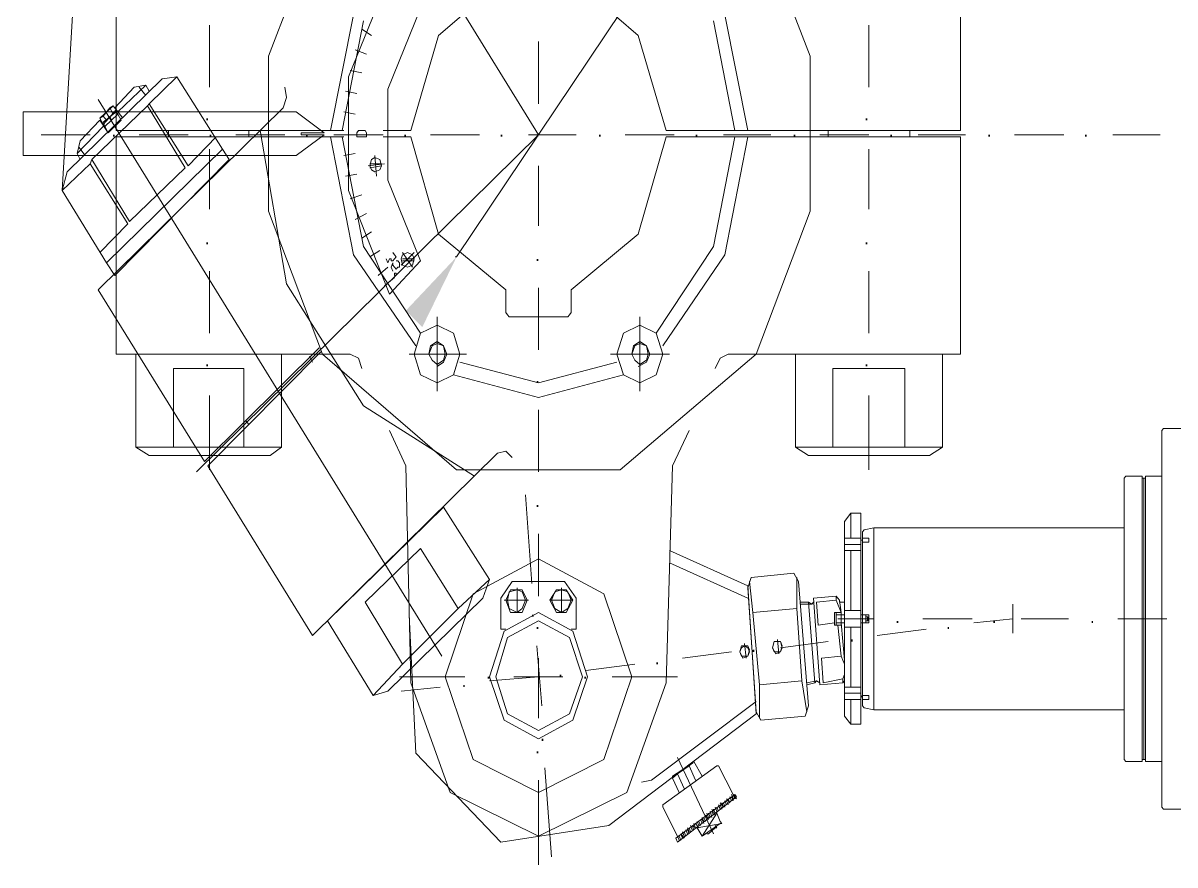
# Model space of a CAD drawing. Header units: inches. Extents: x 2435 to 7572, y 377 to 2555.
# Drawn here: x 2435 to 3024, y 989 to 1419 of the extents above; entities that cross this region are included whole.
import ezdxf

# ---------------------------------------------------------------- set-up
doc = ezdxf.new("R2010")
doc.units = ezdxf.units.IN
doc.header["$MEASUREMENT"] = 0

msp = doc.modelspace()

# ---------------------------------------------------------------- hatches: boundary and pattern name
at = {"transparency": 33554559}
for points in [[(2529.85, 1369.19), (2529.02, 1369.19), (2529.02, 1370.24), (2529.85, 1370.24)], [(2866.55, 1369.19), (2865.72, 1369.19), (2865.72, 1370.24), (2866.55, 1370.24)], [(2482.23, 1360.73), (2481.39, 1360.73), (2481.39, 1361.79), (2482.23, 1361.79)], [(2531.52, 1360.73), (2530.69, 1360.73), (2530.69, 1361.79), (2531.52, 1361.79)], [(2580.82, 1360.73), (2579.98, 1360.73), (2579.98, 1361.79), (2580.82, 1361.79)], [(2630.95, 1360.73), (2630.11, 1360.73), (2630.11, 1361.79), (2630.95, 1361.79)], [(2680.24, 1360.73), (2679.4, 1360.73), (2679.4, 1361.79), (2680.24, 1361.79)], [(2698.62, 1360.73), (2697.79, 1360.73), (2697.79, 1361.79), (2698.62, 1361.79)], [(2730.37, 1360.73), (2729.53, 1360.73), (2729.53, 1361.79), (2730.37, 1361.79)], [(2779.66, 1360.73), (2778.83, 1360.73), (2778.83, 1361.79), (2779.66, 1361.79)], [(2829.79, 1360.73), (2828.96, 1360.73), (2828.96, 1361.79), (2829.79, 1361.79)], [(2879.09, 1360.73), (2878.25, 1360.73), (2878.25, 1361.79), (2879.09, 1361.79)], [(2929.22, 1360.73), (2928.38, 1360.73), (2928.38, 1361.79), (2929.22, 1361.79)], [(2978.51, 1360.73), (2977.68, 1360.73), (2977.68, 1361.79), (2978.51, 1361.79)], [(2529.85, 1305.78), (2529.02, 1305.78), (2529.02, 1306.84), (2529.85, 1306.84)], [(2866.55, 1305.78), (2865.72, 1305.78), (2865.72, 1306.84), (2866.55, 1306.84)], [(2698.62, 1297.33), (2697.79, 1297.33), (2697.79, 1298.38), (2698.62, 1298.38)], [(2529.85, 1243.43), (2529.02, 1243.43), (2529.02, 1244.49), (2529.85, 1244.49)], [(2866.55, 1243.43), (2865.72, 1243.43), (2865.72, 1244.49), (2866.55, 1244.49)], [(2698.62, 1234.98), (2697.79, 1234.98), (2697.79, 1236.04), (2698.62, 1236.04)], [(2698.62, 1171.57), (2697.79, 1171.57), (2697.79, 1172.63), (2698.62, 1172.63)], [(2696.11, 1115.57), (2695.28, 1115.57), (2695.28, 1116.62), (2696.11, 1116.62)], [(2882.43, 1112.4), (2881.59, 1112.4), (2881.59, 1113.45), (2882.43, 1113.45)], [(2931.72, 1112.4), (2930.89, 1112.4), (2930.89, 1113.45), (2931.72, 1113.45)], [(2981.85, 1112.4), (2981.02, 1112.4), (2981.02, 1113.45), (2981.85, 1113.45)], [(2698.62, 1109.23), (2697.79, 1109.23), (2697.79, 1110.28), (2698.62, 1110.28)], [(2908.33, 1109.23), (2907.49, 1109.23), (2907.49, 1110.28), (2908.33, 1110.28)], [(2859.04, 1102.89), (2858.2, 1102.89), (2858.2, 1103.94), (2859.04, 1103.94)], [(2808.91, 1097.6), (2808.07, 1097.6), (2808.07, 1098.66), (2808.91, 1098.66)], [(2759.61, 1091.26), (2758.78, 1091.26), (2758.78, 1092.32), (2759.61, 1092.32)], [(2673.56, 1083.87), (2672.72, 1083.87), (2672.72, 1084.92), (2673.56, 1084.92)], [(2710.32, 1084.92), (2709.48, 1084.92), (2709.48, 1085.98), (2710.32, 1085.98)], [(2722.85, 1083.87), (2722.01, 1083.87), (2722.01, 1084.92), (2722.85, 1084.92)], [(2661.02, 1079.64), (2660.19, 1079.64), (2660.19, 1080.7), (2661.02, 1080.7)], [(2701.13, 1052.16), (2700.29, 1052.16), (2700.29, 1053.22), (2701.13, 1053.22)], [(2698.62, 1045.82), (2697.79, 1045.82), (2697.79, 1046.88), (2698.62, 1046.88)]]:
    msp.add_hatch(color=256, dxfattribs=at).paths.add_polyline_path(points)

# ---------------------------------------------------------------- linework, layer by layer
at = {"lineweight": 5}
for p, q in [((2698.62, 1361.79), (2520.66, 1650.28)), ((2483.06, 1473.8), (2483.06, 1363.9)), ((2560.76, 1401.94), (2588.34, 1473.8)), ((2809.74, 1473.8), (2837.31, 1401.94)), ((2914.18, 1363.9), (2914.18, 1473.8)), ((2601.7, 1391.38), (2622.59, 1443.16)), ((2647.66, 1412.51), (2681.91, 1442.1)), ((2715.33, 1442.1), (2749.59, 1412.51)), ((2455.49, 1333.26), (2461.34, 1434.7)), ((2638.47, 1426.25), (2621.76, 1385.04)), ((2741.23, 1425.19), (2656.85, 1299.44)), ((2530.69, 1386.09), (2530.69, 1417.8)), ((2592.51, 1363.9), (2604.21, 1423.08)), ((2598.36, 1363.9), (2609.22, 1419.91)), ((2788.02, 1419.91), (2798.88, 1363.9)), ((2793.87, 1423.08), (2805.56, 1363.9)), ((2867.39, 1386.09), (2867.39, 1417.8)), ((2613.4, 1412.51), (2608.39, 1415.68)), ((2633.45, 1363.9), (2647.66, 1412.51)), ((2749.59, 1412.51), (2763.79, 1363.9)), ((2698.62, 1377.64), (2698.62, 1409.34)), ((2560.76, 1322.69), (2560.76, 1401.94)), ((2610.89, 1403), (2605.05, 1405.11)), ((2837.31, 1401.94), (2837.31, 1322.69)), ((2608.39, 1393.49), (2602.54, 1394.55)), ((2506.46, 1390.32), (2458, 1342.77)), ((2499.77, 1377.64), (2513.98, 1391.38)), ((2513.98, 1391.38), (2506.46, 1390.32)), ((2537.37, 1354.39), (2513.98, 1391.38)), ((2601.7, 1333.26), (2601.7, 1391.38)), ((2482.23, 1375.53), (2492.25, 1386.09)), ((2483.9, 1373.41), (2498.1, 1387.15)), ((2492.25, 1386.09), (2498.1, 1387.15)), ((2498.1, 1381.87), (2494.76, 1386.09)), ((2498.1, 1387.15), (2499.77, 1383.98)), ((2569.12, 1386.09), (2569.96, 1380.81)), ((2605.88, 1382.92), (2600.03, 1383.98)), ((2621.76, 1385.04), (2621.76, 1338.54)), ((2470.53, 1349.11), (2498.94, 1376.58)), ((2649.33, 1095.49), (2473.87, 1379.75)), ((2474.71, 1370.24), (2481.39, 1376.58)), ((2479.72, 1375.53), (2481.39, 1376.58)), ((2481.39, 1376.58), (2483.06, 1374.47)), ((2498.94, 1376.58), (2499.77, 1377.64)), ((2498.94, 1376.58), (2518.15, 1344.88)), ((2519.83, 1345.94), (2499.77, 1377.64)), ((2569.96, 1380.81), (2568.28, 1375.53)), ((2435.44, 1351.22), (2435.44, 1373.41)), ((2435.44, 1373.41), (2574.97, 1373.41)), ((2568.28, 1375.53), (2473.87, 1282.53)), ((2474.71, 1370.24), (2476.38, 1371.3)), ((2476.38, 1371.3), (2479.72, 1375.53)), ((2483.06, 1374.47), (2476.38, 1367.07)), ((2483.06, 1373.41), (2476.38, 1368.13)), ((2476.38, 1368.13), (2483.06, 1373.41)), ((2476.38, 1371.3), (2478.05, 1369.19)), ((2477.22, 1366.02), (2483.9, 1372.36)), ((2477.22, 1366.02), (2483.9, 1372.36)), ((2479.72, 1375.53), (2481.39, 1372.36)), ((2480.56, 1369.19), (2479.72, 1371.3)), ((2486.41, 1370.24), (2482.23, 1375.53)), ((2483.9, 1372.36), (2483.06, 1373.41)), ((2483.9, 1372.36), (2485.57, 1369.19)), ((2574.97, 1373.41), (2589.17, 1362.84)), ((2605.05, 1372.36), (2599.2, 1373.41)), ((2463.01, 1352.28), (2476.38, 1366.02)), ((2464.68, 1358.62), (2474.71, 1369.19)), ((2476.38, 1367.07), (2474.71, 1370.24)), ((2474.71, 1369.19), (2478.89, 1362.84)), ((2476.38, 1368.13), (2477.22, 1366.02)), ((2478.89, 1362.84), (2477.22, 1366.02)), ((2485.57, 1369.19), (2478.89, 1362.84)), ((2479.72, 1370.24), (2480.56, 1369.19)), ((2444.63, 1361.79), (2469.7, 1361.79)), ((2483.06, 1363.9), (2599.2, 1363.9)), ((2599.2, 1360.73), (2483.06, 1360.73)), ((2483.06, 1360.73), (2483.06, 1249.77)), ((2494.76, 1361.79), (2519.83, 1361.79)), ((2509.8, 1360.73), (2509.8, 1363.9)), ((2534.03, 1360.73), (2519.83, 1345.94)), ((2524, 1189.54), (2698.62, 1361.79)), ((2544.05, 1361.79), (2569.12, 1361.79)), ((2550.74, 1360.73), (2550.74, 1363.9)), ((2569.96, 1285.7), (2556.59, 1363.9)), ((2589.17, 1361.79), (2574.97, 1351.22)), ((2589.17, 1362.84), (2577.47, 1362.84)), ((2577.47, 1362.84), (2577.47, 1361.79)), ((2577.47, 1361.79), (2589.17, 1361.79)), ((2604.21, 1300.5), (2592.51, 1360.73)), ((2594.18, 1361.79), (2619.25, 1361.79)), ((2609.22, 1304.72), (2598.36, 1360.73)), ((2605.05, 1361.79), (2599.2, 1361.79)), ((2605.88, 1362.84), (2606.72, 1363.9)), ((2605.88, 1360.73), (2605.88, 1362.84)), ((2608.39, 1360.73), (2605.88, 1360.73)), ((2606.72, 1363.9), (2608.39, 1363.9)), ((2608.39, 1363.9), (2610.06, 1363.9)), ((2610.89, 1360.73), (2608.39, 1360.73)), ((2610.06, 1363.9), (2610.89, 1362.84)), ((2610.89, 1362.84), (2610.89, 1360.73)), ((2619.25, 1363.9), (2633.45, 1363.9)), ((2633.45, 1360.73), (2619.25, 1360.73)), ((2647.66, 1311.06), (2633.45, 1360.73)), ((2643.48, 1361.79), (2668.54, 1361.79)), ((2693.61, 1361.79), (2717.84, 1361.79)), ((2698.62, 1361.79), (2698.62, 1361.79)), ((2742.9, 1361.79), (2767.97, 1361.79)), ((2763.79, 1360.73), (2749.59, 1311.06)), ((2763.79, 1363.9), (2914.18, 1363.9)), ((2914.18, 1360.73), (2763.79, 1360.73)), ((2798.88, 1360.73), (2788.02, 1304.72)), ((2793.03, 1361.79), (2817.26, 1361.79)), ((2805.56, 1360.73), (2793.87, 1300.5)), ((2842.33, 1361.79), (2867.39, 1361.79)), ((2846.5, 1360.73), (2846.5, 1363.9)), ((2888.28, 1360.73), (2888.28, 1363.9)), ((2892.46, 1361.79), (2916.68, 1361.79)), ((2914.18, 1249.77), (2914.18, 1360.73)), ((2941.75, 1361.79), (2966.81, 1361.79)), ((2991.88, 1361.79), (3016.11, 1361.79)), ((2463.01, 1352.28), (2464.68, 1358.62)), ((2467.19, 1351.22), (2463.85, 1355.45)), ((2478.05, 1296.27), (2537.37, 1354.39)), ((2478.05, 1296.27), (2537.37, 1354.39)), ((2530.69, 1323.75), (2530.69, 1354.39)), ((2537.37, 1354.39), (2540.71, 1349.11)), ((2867.39, 1323.75), (2867.39, 1354.39)), ((2574.97, 1351.22), (2435.44, 1351.22)), ((2455.49, 1333.26), (2469.7, 1346.99)), ((2464.68, 1349.11), (2463.01, 1352.28)), ((2469.7, 1346.99), (2470.53, 1349.11)), ((2469.7, 1346.99), (2488.91, 1316.35)), ((2489.75, 1317.41), (2470.53, 1349.11)), ((2540.71, 1349.11), (2482.23, 1289.93)), ((2605.05, 1352.28), (2599.2, 1351.22)), ((2611.73, 1345.94), (2620.08, 1346.99)), ((2612.57, 1345.94), (2613.4, 1349.11)), ((2618.41, 1346.99), (2612.57, 1346.99)), ((2613.4, 1349.11), (2615.07, 1350.16)), ((2615.91, 1340.65), (2615.07, 1351.22)), ((2615.07, 1350.16), (2617.58, 1349.11)), ((2617.58, 1349.11), (2618.41, 1345.94)), ((2458, 1342.77), (2455.49, 1333.26)), ((2518.15, 1344.88), (2489.75, 1317.41)), ((2605.88, 1341.71), (2600.03, 1340.65)), ((2613.4, 1343.82), (2612.57, 1345.94)), ((2618.41, 1345.94), (2612.57, 1344.88)), ((2615.07, 1342.77), (2613.4, 1343.82)), ((2617.58, 1343.82), (2615.07, 1342.77)), ((2618.41, 1345.94), (2617.58, 1343.82)), ((2698.62, 1315.29), (2698.62, 1345.94)), ((2621.76, 1338.54), (2638.47, 1297.33)), ((2455.49, 1333.26), (2478.05, 1296.27)), ((2622.59, 1280.42), (2601.7, 1333.26)), ((2608.39, 1331.14), (2602.54, 1329.03)), ((2588.34, 1249.77), (2560.76, 1322.69)), ((2610.89, 1321.63), (2605.05, 1318.46)), ((2837.31, 1322.69), (2809.74, 1249.77)), ((2488.91, 1316.35), (2474.71, 1301.55)), ((2613.4, 1312.12), (2608.39, 1308.95)), ((2681.91, 1282.53), (2647.66, 1311.06)), ((2749.59, 1311.06), (2715.33, 1282.53)), ((2635.96, 1254), (2604.21, 1300.5)), ((2638.47, 1260.34), (2609.22, 1304.72)), ((2617.58, 1302.61), (2612.57, 1299.44)), ((2625.1, 1300.5), (2624.26, 1301.55)), ((2625.93, 1299.44), (2625.1, 1300.5)), ((2628.44, 1295.21), (2635.12, 1301.55)), ((2628.44, 1298.38), (2629.28, 1300.5)), ((2629.28, 1300.5), (2631.78, 1301.55)), ((2634.29, 1294.16), (2629.28, 1301.55)), ((2631.78, 1301.55), (2634.29, 1300.5)), ((2634.29, 1300.5), (2635.12, 1298.38)), ((2788.02, 1304.72), (2758.78, 1260.34)), ((2793.87, 1300.5), (2762.12, 1254)), ((2482.23, 1289.93), (2478.05, 1296.27)), ((2621.76, 1294.16), (2616.74, 1289.93)), ((2620.92, 1298.38), (2621.76, 1296.27)), ((2621.76, 1296.27), (2622.59, 1298.38)), ((2622.59, 1298.38), (2623.43, 1298.38)), ((2638.47, 1297.33), (2622.59, 1280.42)), ((2623.43, 1298.38), (2623.43, 1297.33)), ((2623.43, 1297.33), (2624.26, 1297.33)), ((2623.43, 1294.16), (2624.26, 1296.27)), ((2624.26, 1292.04), (2623.43, 1294.16)), ((2624.26, 1297.33), (2625.1, 1298.38)), ((2624.26, 1296.27), (2624.26, 1295.21)), ((2624.26, 1295.21), (2625.1, 1294.16)), ((2625.1, 1298.38), (2625.93, 1299.44)), ((2625.1, 1294.16), (2625.93, 1293.1)), ((2626.77, 1297.33), (2625.93, 1297.33)), ((2625.93, 1293.1), (2626.77, 1294.16)), ((2627.6, 1296.27), (2626.77, 1297.33)), ((2626.77, 1294.16), (2627.6, 1294.16)), ((2627.6, 1294.16), (2627.6, 1296.27)), ((2629.28, 1295.21), (2628.44, 1298.38)), ((2635.12, 1298.38), (2629.28, 1298.38)), ((2635.12, 1297.33), (2629.28, 1297.33)), ((2631.78, 1294.16), (2629.28, 1295.21)), ((2634.29, 1295.21), (2631.78, 1294.16)), ((2635.12, 1298.38), (2634.29, 1295.21)), ((2656.85, 1299.44), (2656.01, 1299.44)), ((2530.69, 1260.34), (2530.69, 1292.04)), ((2625.1, 1288.87), (2620.08, 1284.65)), ((2625.1, 1289.93), (2625.1, 1290.99)), ((2625.1, 1290.99), (2625.93, 1290.99)), ((2625.93, 1289.93), (2625.1, 1289.93)), ((2625.93, 1290.99), (2625.93, 1289.93)), ((2867.39, 1260.34), (2867.39, 1292.04)), ((2473.87, 1282.53), (2528.18, 1194.82)), ((2609.22, 1223.36), (2569.96, 1285.7)), ((2681.91, 1270.91), (2681.91, 1282.53)), ((2698.62, 1251.89), (2698.62, 1283.59)), ((2715.33, 1282.53), (2715.33, 1270.91)), ((2682.75, 1269.85), (2681.91, 1270.91)), ((2715.33, 1270.91), (2714.5, 1269.85)), ((2646.82, 1230.75), (2646.82, 1268.79)), ((2683.58, 1268.79), (2682.75, 1269.85)), ((2713.66, 1268.79), (2683.58, 1268.79)), ((2714.5, 1269.85), (2713.66, 1268.79)), ((2750.42, 1230.75), (2750.42, 1268.79)), ((2635.12, 1249.77), (2638.47, 1260.34)), ((2638.47, 1260.34), (2646.82, 1264.57)), ((2646.82, 1264.57), (2655.18, 1260.34)), ((2655.18, 1260.34), (2658.52, 1249.77)), ((2738.72, 1249.77), (2742.07, 1260.34)), ((2742.07, 1260.34), (2750.42, 1264.57)), ((2750.42, 1264.57), (2758.78, 1260.34)), ((2758.78, 1260.34), (2762.12, 1249.77)), ((2528.18, 1194.82), (2586.66, 1252.94)), ((2642.64, 1249.77), (2644.31, 1254)), ((2642.64, 1249.77), (2643.48, 1254)), ((2643.48, 1254), (2646.82, 1256.11)), ((2644.31, 1254), (2646.82, 1255.06)), ((2646.82, 1256.11), (2650.16, 1254)), ((2646.82, 1255.06), (2650.16, 1254)), ((2650.16, 1254), (2651, 1249.77)), ((2650.16, 1254), (2651.83, 1249.77)), ((2746.24, 1249.77), (2747.91, 1254)), ((2746.24, 1249.77), (2747.08, 1254)), ((2747.08, 1254), (2750.42, 1256.11)), ((2747.91, 1254), (2750.42, 1255.06)), ((2750.42, 1256.11), (2753.76, 1254)), ((2750.42, 1255.06), (2753.76, 1254)), ((2753.76, 1254), (2754.6, 1249.77)), ((2753.76, 1254), (2755.43, 1249.77)), ((2483.06, 1249.77), (2602.54, 1249.77)), ((2493.09, 1202.22), (2493.09, 1249.77)), ((2493.09, 1249.77), (2567.45, 1249.77)), ((2587.5, 1250.83), (2529.85, 1192.71)), ((2567.45, 1249.77), (2567.45, 1202.22)), ((2583.32, 1245.55), (2581.65, 1248.72)), ((2656.85, 1190.6), (2588.34, 1249.77)), ((2602.54, 1249.77), (2606.72, 1247.66)), ((2606.72, 1247.66), (2608.39, 1242.38)), ((2632.62, 1249.77), (2661.86, 1249.77)), ((2638.47, 1239.21), (2635.12, 1249.77)), ((2644.31, 1246.6), (2642.64, 1249.77)), ((2651, 1249.77), (2650.16, 1246.6)), ((2651.83, 1249.77), (2650.16, 1245.55)), ((2658.52, 1249.77), (2655.18, 1239.21)), ((2765.46, 1249.77), (2735.38, 1249.77)), ((2742.07, 1239.21), (2738.72, 1249.77)), ((2809.74, 1249.77), (2740.4, 1190.6)), ((2747.91, 1246.6), (2746.24, 1249.77)), ((2754.6, 1249.77), (2753.76, 1246.6)), ((2755.43, 1249.77), (2753.76, 1245.55)), ((2762.12, 1249.77), (2758.78, 1239.21)), ((2788.85, 1242.38), (2791.36, 1247.66)), ((2791.36, 1247.66), (2795.54, 1249.77)), ((2795.54, 1249.77), (2914.18, 1249.77)), ((2829.79, 1202.22), (2829.79, 1249.77)), ((2829.79, 1249.77), (2904.99, 1249.77)), ((2904.99, 1249.77), (2904.99, 1202.22)), ((2548.23, 1242.38), (2512.31, 1242.38)), ((2512.31, 1242.38), (2512.31, 1202.22)), ((2548.23, 1202.22), (2548.23, 1242.38)), ((2646.82, 1244.49), (2644.31, 1246.6)), ((2650.16, 1246.6), (2646.82, 1244.49)), ((2650.16, 1245.55), (2646.82, 1243.43)), ((2698.62, 1234.98), (2658.52, 1245.55)), ((2738.72, 1245.55), (2698.62, 1234.98)), ((2750.42, 1244.49), (2747.91, 1246.6)), ((2753.76, 1245.55), (2749.59, 1243.43)), ((2753.76, 1246.6), (2750.42, 1244.49)), ((2885.77, 1242.38), (2849.01, 1242.38)), ((2849.01, 1242.38), (2849.01, 1202.22)), ((2885.77, 1202.22), (2885.77, 1242.38)), ((2646.82, 1234.98), (2638.47, 1239.21)), ((2655.18, 1239.21), (2646.82, 1234.98)), ((2698.62, 1227.58), (2655.18, 1239.21)), ((2742.07, 1239.21), (2698.62, 1227.58)), ((2750.42, 1234.98), (2742.07, 1239.21)), ((2758.78, 1239.21), (2750.42, 1234.98)), ((2530.69, 1190.6), (2530.69, 1228.64)), ((2867.39, 1190.6), (2867.39, 1228.64)), ((2666.04, 1187.43), (2609.22, 1223.36)), ((2698.62, 1189.54), (2698.62, 1221.24)), ((2550.74, 1213.84), (2549.07, 1215.96)), ((3016.94, 1210.67), (3017.78, 1211.73)), ((3017.78, 1211.73), (3030.31, 1211.73)), ((2622.59, 1210.67), (2630.95, 1192.71)), ((2767.13, 1192.71), (2775.49, 1210.67)), ((3016.94, 1018.35), (3016.94, 1210.67)), ((2499.77, 1197.99), (2493.09, 1202.22)), ((2512.31, 1202.22), (2493.09, 1202.22)), ((2512.31, 1202.22), (2548.23, 1202.22)), ((2548.23, 1202.22), (2567.45, 1202.22)), ((2567.45, 1202.22), (2561.6, 1197.99)), ((2677.73, 1199.05), (2681.91, 1200.11)), ((2681.91, 1200.11), (2685.25, 1196.94)), ((2836.48, 1197.99), (2829.79, 1202.22)), ((2849.01, 1202.22), (2829.79, 1202.22)), ((2849.01, 1202.22), (2885.77, 1202.22)), ((2885.77, 1202.22), (2904.99, 1202.22)), ((2904.99, 1202.22), (2898.3, 1197.99)), ((2561.6, 1197.99), (2499.77, 1197.99)), ((2583.32, 1106.06), (2677.73, 1199.05)), ((2898.3, 1197.99), (2836.48, 1197.99)), ((2529.85, 1192.71), (2583.32, 1106.06)), ((2630.95, 1192.71), (2633.45, 1081.75)), ((2740.4, 1190.6), (2656.85, 1190.6)), ((2763.79, 1081.75), (2767.13, 1192.71)), ((3016.94, 1189.54), (3016.94, 1187.43)), ((2998.56, 1187.43), (2997.73, 1186.37)), ((2997.73, 1186.37), (2997.73, 1042.65)), ((3006.92, 1187.43), (2998.56, 1187.43)), ((3006.92, 1041.6), (3006.92, 1187.43)), ((3006.92, 1042.65), (3006.92, 1186.37)), ((3006.92, 1186.37), (3006.92, 1042.65)), ((3006.92, 1042.65), (3006.92, 1186.37)), ((3006.92, 1186.37), (3006.92, 1042.65)), ((3006.92, 1042.65), (3006.92, 1186.37)), ((3006.92, 1186.37), (3007.75, 1186.37)), ((3007.75, 1186.37), (3007.75, 1042.65)), ((3007.75, 1042.65), (3007.75, 1186.37)), ((3007.75, 1186.37), (3007.75, 1042.65)), ((3007.75, 1042.65), (3007.75, 1186.37)), ((3007.75, 1186.37), (3007.75, 1042.65)), ((3007.75, 1042.65), (3007.75, 1186.37)), ((3007.75, 1186.37), (3008.59, 1186.37)), ((3008.59, 1041.6), (3008.59, 1187.43)), ((3015.27, 1187.43), (3008.59, 1187.43)), ((3008.59, 1187.43), (3008.59, 1041.6)), ((3008.59, 1186.37), (3008.59, 1042.65)), ((3016.94, 1187.43), (3015.27, 1187.43)), ((2691.94, 1177.92), (2695.28, 1132.48)), ((2590.84, 1113.45), (2650.16, 1171.57)), ((2650.16, 1171.57), (2673.56, 1134.59)), ((2858.2, 1168.4), (2854.86, 1164.18)), ((2863.21, 1168.4), (2858.2, 1168.4)), ((2858.2, 1168.4), (2858.2, 1155.72)), ((2863.21, 1154.67), (2863.21, 1168.4)), ((2854.86, 1164.18), (2854.86, 1064.84)), ((2864.88, 1159.95), (2864.05, 1158.89)), ((2864.05, 1158.89), (2864.05, 1070.13)), ((2869.9, 1161.01), (2864.88, 1159.95)), ((2997.73, 1161.01), (2869.9, 1161.01)), ((2869.9, 1161.01), (2869.9, 1068.01)), ((2698.62, 1126.13), (2698.62, 1157.84)), ((2863.21, 1155.72), (2854.86, 1155.72)), ((2864.05, 1154.67), (2863.21, 1154.67)), ((2863.21, 1154.67), (2863.21, 1074.35)), ((2867.39, 1155.72), (2864.05, 1155.72)), ((2864.05, 1153.61), (2867.39, 1153.61)), ((2867.39, 1153.61), (2867.39, 1155.72)), ((2638.47, 1150.44), (2610.06, 1122.96)), ((2657.68, 1119.79), (2638.47, 1150.44)), ((2765.46, 1149.38), (2805.56, 1131.42)), ((2863.21, 1152.55), (2854.86, 1152.55)), ((2863.21, 1149.38), (2854.86, 1149.38)), ((2858.2, 1149.38), (2858.2, 1118.74)), ((2665.2, 1127.19), (2698.62, 1145.16)), ((2698.62, 1145.16), (2732.04, 1127.19)), ((2805.56, 1125.08), (2765.46, 1143.04)), ((2807.23, 1135.65), (2805.56, 1130.36)), ((2828.96, 1137.76), (2807.23, 1135.65)), ((2831.46, 1133.53), (2828.96, 1137.76)), ((2830.63, 1135.65), (2830.63, 1119.79)), ((2657.68, 1119.79), (2673.56, 1134.59)), ((2673.56, 1134.59), (2670.21, 1125.08)), ((2679.4, 1125.08), (2685.25, 1133.53)), ((2685.25, 1133.53), (2711.99, 1133.53)), ((2687.76, 1130.36), (2687.76, 1117.68)), ((2710.32, 1130.36), (2710.32, 1117.68)), ((2711.99, 1133.53), (2717.84, 1125.08)), ((2805.56, 1131.42), (2809.74, 1065.9)), ((2805.56, 1130.36), (2809.74, 1066.96)), ((2808.07, 1117.68), (2806.4, 1133.53)), ((2836.48, 1070.13), (2831.46, 1133.53)), ((2670.21, 1125.08), (2621.76, 1077.52)), ((2651, 1084.92), (2665.2, 1127.19)), ((2679.4, 1109.23), (2679.4, 1125.08)), ((2681.08, 1124.02), (2693.61, 1124.02)), ((2684.42, 1129.31), (2681.91, 1124.02)), ((2681.91, 1124.02), (2684.42, 1117.68)), ((2682.75, 1124.02), (2683.58, 1128.25)), ((2683.58, 1119.79), (2682.75, 1124.02)), ((2683.58, 1128.25), (2687.76, 1129.31)), ((2690.27, 1129.31), (2684.42, 1129.31)), ((2687.76, 1129.31), (2690.27, 1128.25)), ((2692.77, 1124.02), (2690.27, 1129.31)), ((2690.27, 1128.25), (2691.94, 1124.02)), ((2690.27, 1117.68), (2692.77, 1124.02)), ((2691.94, 1124.02), (2690.27, 1119.79)), ((2704.47, 1124.02), (2707.81, 1129.31)), ((2716.17, 1124.02), (2704.47, 1124.02)), ((2707.81, 1117.68), (2704.47, 1124.02)), ((2705.3, 1124.02), (2706.98, 1128.25)), ((2706.98, 1119.79), (2705.3, 1124.02)), ((2706.98, 1128.25), (2710.32, 1129.31)), ((2707.81, 1129.31), (2712.82, 1129.31)), ((2710.32, 1129.31), (2713.66, 1128.25)), ((2712.82, 1129.31), (2716.17, 1124.02)), ((2716.17, 1124.02), (2712.82, 1117.68)), ((2713.66, 1128.25), (2715.33, 1124.02)), ((2715.33, 1124.02), (2713.66, 1119.79)), ((2717.84, 1125.08), (2717.84, 1109.23)), ((2732.04, 1127.19), (2746.24, 1084.92)), ((2838.98, 1125.08), (2850.68, 1126.13)), ((2842.33, 1080.7), (2838.98, 1125.08)), ((2850.68, 1124.02), (2840.65, 1122.96)), ((2850.68, 1126.13), (2852.35, 1124.02)), ((2850.68, 1126.13), (2850.68, 1124.02)), ((2853.19, 1117.68), (2850.68, 1124.02)), ((2852.35, 1124.02), (2853.19, 1117.68)), ((2852.35, 1122.96), (2852.35, 1124.02)), ((2610.06, 1122.96), (2629.28, 1091.26)), ((2629.28, 1091.26), (2657.68, 1119.79)), ((2681.08, 1108.17), (2698.62, 1117.68)), ((2687.76, 1117.68), (2683.58, 1119.79)), ((2684.42, 1117.68), (2690.27, 1117.68)), ((2690.27, 1119.79), (2687.76, 1117.68)), ((2698.62, 1117.68), (2716.17, 1108.17)), ((2710.32, 1117.68), (2706.98, 1119.79)), ((2712.82, 1117.68), (2707.81, 1117.68)), ((2713.66, 1119.79), (2710.32, 1117.68)), ((2830.63, 1119.79), (2808.07, 1117.68)), ((2811.41, 1080.7), (2808.07, 1117.68)), ((2833.14, 1082.81), (2830.63, 1119.79)), ((2832.3, 1122.96), (2836.48, 1122.96)), ((2832.3, 1121.91), (2838.15, 1121.91)), ((2836.48, 1122.96), (2839.82, 1081.75)), ((2838.15, 1121.91), (2836.48, 1122.96)), ((2838.98, 1122.96), (2838.15, 1121.91)), ((2840.65, 1122.96), (2841.49, 1111.34)), ((2850.68, 1117.68), (2849.84, 1117.68)), ((2849.84, 1117.68), (2849.84, 1111.34)), ((2850.68, 1117.68), (2850.68, 1116.62)), ((2853.19, 1117.68), (2850.68, 1117.68)), ((2853.19, 1122.96), (2852.35, 1122.96)), ((2854.86, 1122.96), (2853.19, 1122.96)), ((2853.19, 1116.62), (2853.19, 1117.68)), ((2853.19, 1111.34), (2853.19, 1117.68)), ((2863.21, 1118.74), (2854.86, 1118.74)), ((2940.91, 1121.91), (2940.91, 1107.11)), ((2614.24, 1075.41), (2590.84, 1113.45)), ((2635.96, 1045.82), (2632.62, 1116.62)), ((2682.75, 1105), (2698.62, 1113.45)), ((2698.62, 1113.45), (2714.5, 1105)), ((2841.49, 1111.34), (2849.84, 1112.4)), ((2850.68, 1116.62), (2850.68, 1112.4)), ((2850.68, 1116.62), (2853.19, 1116.62)), ((2850.68, 1112.4), (2853.19, 1112.4)), ((2850.68, 1111.34), (2850.68, 1112.4)), ((2851.52, 1114.51), (2869.9, 1114.51)), ((2853.19, 1116.62), (2854.86, 1116.62)), ((2853.19, 1116.62), (2854.86, 1116.62)), ((2853.19, 1112.4), (2854.86, 1093.38)), ((2854.86, 1112.4), (2853.19, 1112.4)), ((2853.19, 1112.4), (2854.86, 1112.4)), ((2853.19, 1112.4), (2853.19, 1112.4)), ((2854.86, 1116.62), (2854.86, 1112.4)), ((2863.21, 1116.62), (2865.72, 1116.62)), ((2863.21, 1116.62), (2865.72, 1116.62)), ((2863.21, 1112.4), (2865.72, 1112.4)), ((2865.72, 1112.4), (2863.21, 1112.4)), ((2864.05, 1116.62), (2867.39, 1116.62)), ((2867.39, 1112.4), (2864.05, 1112.4)), ((2865.72, 1116.62), (2865.72, 1112.4)), ((2865.72, 1116.62), (2865.72, 1112.4)), ((2865.72, 1115.57), (2866.55, 1115.57)), ((2866.55, 1113.45), (2865.72, 1113.45)), ((2866.55, 1113.45), (2866.55, 1115.57)), ((2866.55, 1115.57), (2867.39, 1114.51)), ((2867.39, 1114.51), (2866.55, 1113.45)), ((2867.39, 1116.62), (2867.39, 1112.4)), ((2894.96, 1114.51), (2920.03, 1114.51)), ((2940.91, 1114.51), (2920.86, 1112.4)), ((2945.09, 1114.51), (2969.32, 1114.51)), ((2994.39, 1114.51), (3019.45, 1114.51)), ((2673.56, 1084.92), (2681.08, 1108.17)), ((2681.91, 1109.23), (2679.4, 1109.23)), ((2717.84, 1109.23), (2715.33, 1109.23)), ((2716.17, 1108.17), (2723.69, 1084.92)), ((2849.84, 1111.34), (2853.19, 1111.34)), ((2853.19, 1095.49), (2851.52, 1111.34)), ((2863.21, 1110.28), (2854.86, 1110.28)), ((2858.2, 1079.64), (2858.2, 1110.28)), ((2896.63, 1109.23), (2871.57, 1106.06)), ((2676.9, 1084.92), (2682.75, 1105)), ((2697.79, 1100.77), (2700.29, 1070.13)), ((2714.5, 1105), (2721.18, 1084.92)), ((2802.22, 1100.77), (2801.39, 1097.6)), ((2802.22, 1099.72), (2803.89, 1100.77)), ((2805.56, 1100.77), (2802.22, 1100.77)), ((2803.89, 1101.83), (2804.73, 1094.43)), ((2803.89, 1100.77), (2805.56, 1099.72)), ((2806.4, 1098.66), (2805.56, 1100.77)), ((2818.93, 1102.89), (2818.1, 1099.72)), ((2818.1, 1099.72), (2818.93, 1102.89)), ((2822.27, 1102.89), (2818.93, 1102.89)), ((2818.93, 1102.89), (2822.27, 1102.89)), ((2820.6, 1103.94), (2821.44, 1096.55)), ((2846.5, 1102.89), (2822.27, 1099.72)), ((2823.11, 1100.77), (2822.27, 1102.89)), ((2822.27, 1102.89), (2823.11, 1099.72)), ((2822.27, 1097.6), (2823.11, 1100.77)), ((2698.62, 1063.79), (2698.62, 1094.43)), ((2797.21, 1097.6), (2772.14, 1094.43)), ((2801.39, 1097.6), (2802.22, 1099.72)), ((2802.22, 1095.49), (2801.39, 1097.6)), ((2801.39, 1097.6), (2803.06, 1094.43)), ((2805.56, 1095.49), (2802.22, 1095.49)), ((2803.06, 1094.43), (2805.56, 1095.49)), ((2805.56, 1099.72), (2806.4, 1097.6)), ((2805.56, 1095.49), (2806.4, 1098.66)), ((2806.4, 1097.6), (2805.56, 1095.49)), ((2818.1, 1099.72), (2819.77, 1096.55)), ((2818.93, 1097.6), (2818.1, 1099.72)), ((2822.27, 1097.6), (2818.93, 1097.6)), ((2819.77, 1096.55), (2822.27, 1097.6)), ((2823.11, 1099.72), (2822.27, 1097.6)), ((2843.16, 1094.43), (2853.19, 1095.49)), ((2844, 1081.75), (2843.16, 1094.43)), ((2853.19, 1095.49), (2854.86, 1091.26)), ((2629.28, 1091.26), (2614.24, 1075.41)), ((2747.91, 1091.26), (2722.85, 1088.09)), ((2627.6, 1084.92), (2627.6, 1084.92)), ((2661.02, 1084.92), (2627.6, 1084.92)), ((2665.2, 1042.65), (2651, 1084.92)), ((2698.62, 1084.92), (2673.56, 1082.81)), ((2681.08, 1062.73), (2673.56, 1084.92)), ((2682.75, 1065.9), (2676.9, 1084.92)), ((2711.15, 1084.92), (2686.09, 1084.92)), ((2721.18, 1084.92), (2714.5, 1065.9)), ((2723.69, 1084.92), (2716.17, 1062.73)), ((2746.24, 1084.92), (2732.04, 1042.65)), ((2769.64, 1084.92), (2736.22, 1084.92)), ((2833.14, 1082.81), (2811.41, 1080.7)), ((2835.64, 1066.96), (2833.14, 1082.81)), ((2835.64, 1081.75), (2840.65, 1082.81)), ((2839.82, 1081.75), (2840.65, 1082.81)), ((2840.65, 1082.81), (2842.33, 1081.75)), ((2854.02, 1083.87), (2844, 1081.75)), ((2854.86, 1085.98), (2854.02, 1083.87)), ((2854.02, 1081.75), (2854.02, 1083.87)), ((2854.86, 1082.81), (2854.02, 1081.75)), ((2621.76, 1077.52), (2614.24, 1075.41)), ((2648.49, 1079.64), (2628.44, 1077.52)), ((2633.45, 1081.75), (2653.5, 1025.74)), ((2743.74, 1025.74), (2763.79, 1081.75)), ((2811.41, 1063.79), (2811.41, 1080.7)), ((2839.82, 1081.75), (2835.64, 1080.7)), ((2854.02, 1081.75), (2842.33, 1080.7)), ((2863.21, 1079.64), (2854.86, 1079.64)), ((2863.21, 1076.47), (2854.86, 1076.47)), ((2809.74, 1072.24), (2756.27, 1032.09)), ((2863.21, 1073.3), (2854.86, 1073.3)), ((2858.2, 1060.62), (2858.2, 1073.3)), ((2863.21, 1074.35), (2864.05, 1075.41)), ((2863.21, 1060.62), (2863.21, 1074.35)), ((2864.05, 1075.41), (2867.39, 1075.41)), ((2867.39, 1073.3), (2864.05, 1073.3)), ((2867.39, 1075.41), (2867.39, 1073.3)), ((2698.62, 1057.45), (2682.75, 1065.9)), ((2714.5, 1065.9), (2698.62, 1057.45)), ((2809.74, 1065.9), (2734.55, 1008.84)), ((2809.74, 1066.96), (2812.25, 1062.73)), ((2812.25, 1062.73), (2834.81, 1064.84)), ((2834.81, 1064.84), (2836.48, 1070.13)), ((2854.86, 1064.84), (2858.2, 1060.62)), ((2864.05, 1070.13), (2864.88, 1069.07)), ((2864.88, 1069.07), (2869.9, 1068.01)), ((2869.9, 1068.01), (2997.73, 1068.01)), ((2698.62, 1053.22), (2681.08, 1062.73)), ((2716.17, 1062.73), (2698.62, 1053.22)), ((2858.2, 1060.62), (2863.21, 1060.62)), ((2679.4, 1000.38), (2635.96, 1045.82)), ((2698.62, 1025.74), (2665.2, 1042.65)), ((2732.04, 1042.65), (2698.62, 1025.74)), ((2788.02, 1004.61), (2769.64, 1043.71)), ((2777.99, 1041.6), (2775.49, 1039.48)), ((2777.99, 1041.6), (2777.16, 1040.54)), ((2782.17, 1034.2), (2777.99, 1041.6)), ((2997.73, 1042.65), (2998.56, 1041.6)), ((2998.56, 1041.6), (3006.92, 1041.6)), ((3007.75, 1042.65), (3006.92, 1042.65)), ((3008.59, 1042.65), (3007.75, 1042.65)), ((3008.59, 1041.6), (3015.27, 1041.6)), ((3015.27, 1041.6), (3016.94, 1041.6)), ((3016.94, 1041.6), (3016.94, 1039.48)), ((2701.96, 1038.43), (2705.3, 992.99)), ((2789.69, 1039.48), (2762.12, 1019.4)), ((2777.16, 1040.54), (2767.13, 1034.2)), ((2767.13, 1033.14), (2769.64, 1035.26)), ((2769.64, 1035.26), (2775.49, 1039.48)), ((2769.64, 1035.26), (2772.98, 1027.86)), ((2775.49, 1039.48), (2778.83, 1032.09)), ((2790.53, 1039.48), (2789.69, 1039.48)), ((2798.04, 1024.69), (2790.53, 1039.48)), ((2698.62, 988.76), (2698.62, 1032.09)), ((2756.27, 1032.09), (2751.26, 1031.03)), ((2767.13, 1034.2), (2767.13, 1033.14)), ((2767.13, 1033.14), (2770.47, 1025.74)), ((2653.5, 1025.74), (2698.62, 1003.55)), ((2698.62, 1003.55), (2743.74, 1025.74)), ((2798.88, 1024.69), (2768.8, 1002.5)), ((2769.64, 1000.38), (2799.72, 1023.63)), ((2797.21, 1021.52), (2796.37, 1023.63)), ((2798.04, 1022.57), (2797.21, 1024.69)), ((2798.04, 1021.52), (2797.21, 1023.63)), ((2798.88, 1022.57), (2798.04, 1024.69)), ((2799.72, 1022.57), (2798.04, 1024.69)), ((2799.72, 1023.63), (2798.88, 1024.69)), ((2798.88, 1024.69), (2798.88, 1024.69)), ((2762.12, 1019.4), (2762.12, 1018.35)), ((2762.12, 1018.35), (2769.64, 1003.55)), ((2789.69, 1016.23), (2788.85, 1018.35)), ((2790.53, 1016.23), (2789.69, 1018.35)), ((2791.36, 1017.29), (2790.53, 1019.4)), ((2793.03, 1018.35), (2791.36, 1020.46)), ((2792.2, 1017.29), (2791.36, 1019.4)), ((2792.2, 1020.46), (2793.03, 1018.35)), ((2793.87, 1018.35), (2793.03, 1020.46)), ((2794.7, 1019.4), (2793.87, 1021.52)), ((2794.7, 1022.57), (2796.37, 1020.46)), ((2795.54, 1019.4), (2794.7, 1021.52)), ((2796.37, 1020.46), (2795.54, 1022.57)), ((3017.78, 1017.29), (3016.94, 1018.35)), ((2782.17, 1009.89), (2781.33, 1012.01)), ((2782.17, 1003.55), (2789.69, 1015.18)), ((2783.01, 1010.95), (2782.17, 1013.06)), ((2783.01, 1009.89), (2782.17, 1012.01)), ((2783.84, 1010.95), (2783.01, 1013.06)), ((2785.51, 1012.01), (2783.84, 1014.12)), ((2785.51, 1013.06), (2784.68, 1015.18)), ((2786.35, 1013.06), (2785.51, 1015.18)), ((2787.18, 1013.06), (2786.35, 1016.23)), ((2788.85, 1014.12), (2787.18, 1017.29)), ((2788.02, 1014.12), (2787.18, 1016.23)), ((2788.85, 1015.18), (2788.02, 1017.29)), ((2789.69, 1015.18), (2789.69, 1016.23)), ((2791.36, 1010.95), (2789.69, 1015.18)), ((3030.31, 1017.29), (3017.78, 1017.29)), ((2734.55, 1008.84), (2679.4, 1000.38)), ((2774.65, 1004.61), (2773.82, 1006.72)), ((2775.49, 1005.67), (2774.65, 1007.78)), ((2775.49, 1004.61), (2774.65, 1006.72)), ((2776.32, 1005.67), (2775.49, 1007.78)), ((2777.16, 1006.72), (2776.32, 1008.84)), ((2778.83, 1007.78), (2777.16, 1008.84)), ((2777.16, 1008.84), (2777.99, 1006.72)), ((2777.99, 1009.89), (2778.83, 1007.78)), ((2780.5, 1007.78), (2778.83, 1009.89)), ((2780.5, 1008.84), (2779.66, 1010.95)), ((2792.2, 1009.89), (2779.66, 1007.78)), ((2779.66, 1007.78), (2782.17, 1003.55)), ((2779.66, 1007.78), (2779.66, 1007.78)), ((2781.33, 1008.84), (2780.5, 1010.95)), ((2782.17, 1003.55), (2791.36, 1009.89)), ((2785.51, 1004.61), (2788.85, 1007.78)), ((2789.69, 1007.78), (2788.85, 1008.84)), ((2788.85, 1007.78), (2789.69, 1007.78)), ((2792.2, 1009.89), (2791.36, 1010.95)), ((2791.36, 1009.89), (2792.2, 1009.89)), ((2768.8, 1002.5), (2769.64, 1000.38)), ((2768.8, 1002.5), (2768.8, 1002.5)), ((2769.64, 1000.38), (2768.8, 1002.5)), ((2769.64, 1003.55), (2770.47, 1001.44)), ((2770.47, 1001.44), (2769.64, 1003.55)), ((2771.31, 1001.44), (2770.47, 1003.55)), ((2772.98, 1002.5), (2771.31, 1004.61)), ((2771.31, 1004.61), (2772.14, 1002.5)), ((2772.98, 1003.55), (2772.14, 1005.67)), ((2773.82, 1003.55), (2772.98, 1005.67)), ((2782.17, 1003.55), (2782.17, 1003.55)), ((2784.68, 1004.61), (2785.51, 1004.61)), ((2698.62, 988.76), (2698.62, 988.76)), ((2698.62, 988.76), (2698.62, 988.76))]:
    msp.add_line(p, q, dxfattribs=at)
at = {"lineweight": 5, "transparency": 33554559}
msp.add_solid([(2630.95, 1271.97), (2639.3, 1263.51), (2656.85, 1299.44)], dxfattribs=at)

doc.saveas('drawing.dxf')
